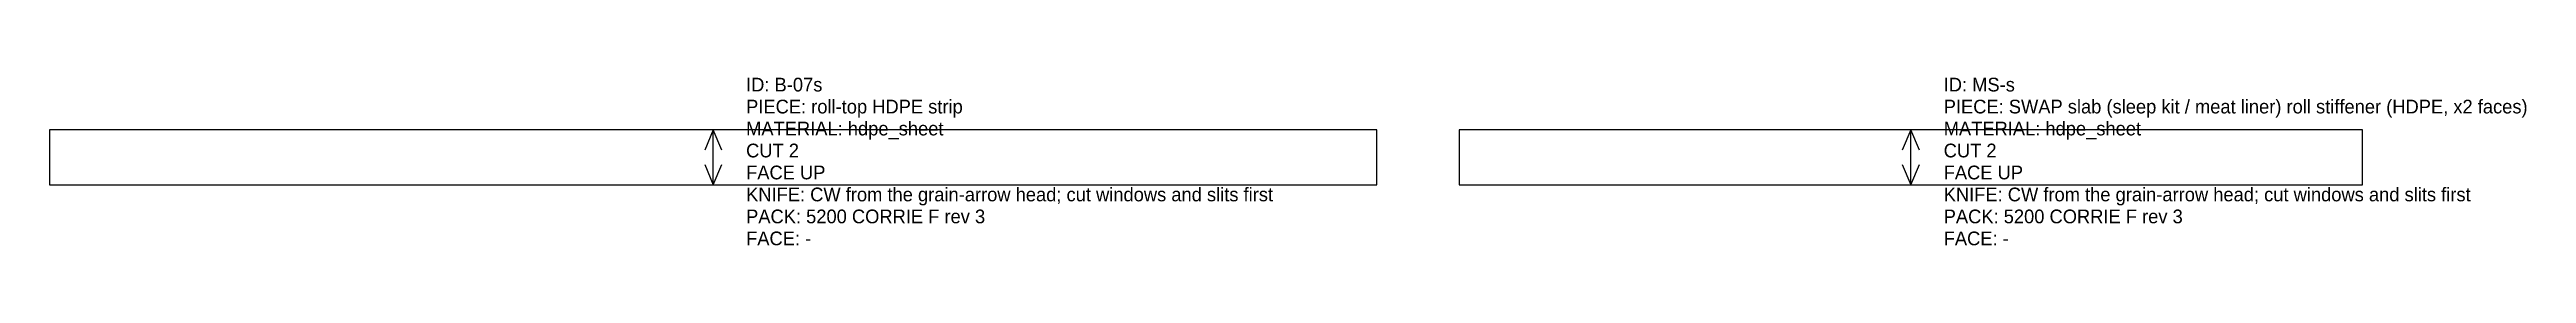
# Model space of a CAD drawing. Header units: millimetres. Extents: x 0 to 905, y -22 to 39.
import ezdxf

# ---------------------------------------------------------------- set-up
doc = ezdxf.new("R2010")
doc.units = ezdxf.units.MM
doc.linetypes.add('DASHED', pattern=[1.524, 1.27, -0.254])
for name, color, linetype in [('CUT', 7, 'Continuous'), ('GRAIN', 5, 'Continuous'), ('SEW', 3, 'Continuous'), ('TEXT', 2, 'Continuous')]:
    doc.layers.add(name, color=color, linetype=linetype)

# ---------------------------------------------------------------- blocks, each defined once
blk = doc.blocks.new('B-07s_0')
at = {"layer": 'CUT'}
blk.add_lwpolyline([(0, 0), (484.85, 0), (484.85, 20), (0, 20)], close=True, dxfattribs=at)
at = {"layer": 'GRAIN'}
for points in [[(245.54, 12.63), (242.42, 20), (239.31, 12.63)], [(242.42, 0), (242.42, 20)], [(239.31, 7.37), (242.42, 0), (245.54, 7.37)]]:
    blk.add_lwpolyline(points, dxfattribs=at)
at = {"layer": 'SEW', "linetype": 'DASHED'}
blk.add_lwpolyline([(0, 0), (484.85, 0), (484.85, 20), (0, 20)], close=True, dxfattribs=at)
at = {"layer": 'TEXT'}
for s, p in [('ID: B-07s', (254.42, 34)), ('PIECE: roll-top HDPE strip', (254.42, 26)), ('MATERIAL: hdpe_sheet', (254.42, 18)), ('CUT 2', (254.42, 10)), ('FACE UP', (254.42, 2)), ('KNIFE: CW from the grain-arrow head; cut windows and slits first', (254.42, -6)), ('PACK: 5200 CORRIE F rev 3', (254.42, -14)), ('FACE: -', (254.42, -22))]:
    blk.add_text(s, height=5, dxfattribs=at).set_placement(p)
blk = doc.blocks.new('MS-s_1')
at = {"layer": 'CUT'}
blk.add_lwpolyline([(0, 0), (330, 0), (330, 20), (0, 20)], close=True, dxfattribs=at)
at = {"layer": 'GRAIN'}
for points in [[(168.12, 12.63), (165, 20), (161.88, 12.63)], [(165, 0), (165, 20)], [(161.88, 7.37), (165, 0), (168.12, 7.37)]]:
    blk.add_lwpolyline(points, dxfattribs=at)
at = {"layer": 'SEW', "linetype": 'DASHED'}
blk.add_lwpolyline([(0, 0), (330, 0), (330, 20), (0, 20)], close=True, dxfattribs=at)
at = {"layer": 'TEXT'}
for s, p in [('ID: MS-s', (177, 34)), ('PIECE: SWAP slab (sleep kit / meat liner) roll stiffener (HDPE, x2 faces)', (177, 26)), ('MATERIAL: hdpe_sheet', (177, 18)), ('CUT 2', (177, 10)), ('FACE UP', (177, 2)), ('KNIFE: CW from the grain-arrow head; cut windows and slits first', (177, -6)), ('PACK: 5200 CORRIE F rev 3', (177, -14)), ('FACE: -', (177, -22))]:
    blk.add_text(s, height=5, dxfattribs=at).set_placement(p)

msp = doc.modelspace()

# ---------------------------------------------------------------- block references
at = {"layer": 'CUT'}
for name, p in [('B-07s_0', (0, 0)), ('MS-s_1', (514.85, 0))]:
    msp.add_blockref(name, p, dxfattribs=at)

doc.saveas('drawing.dxf')
